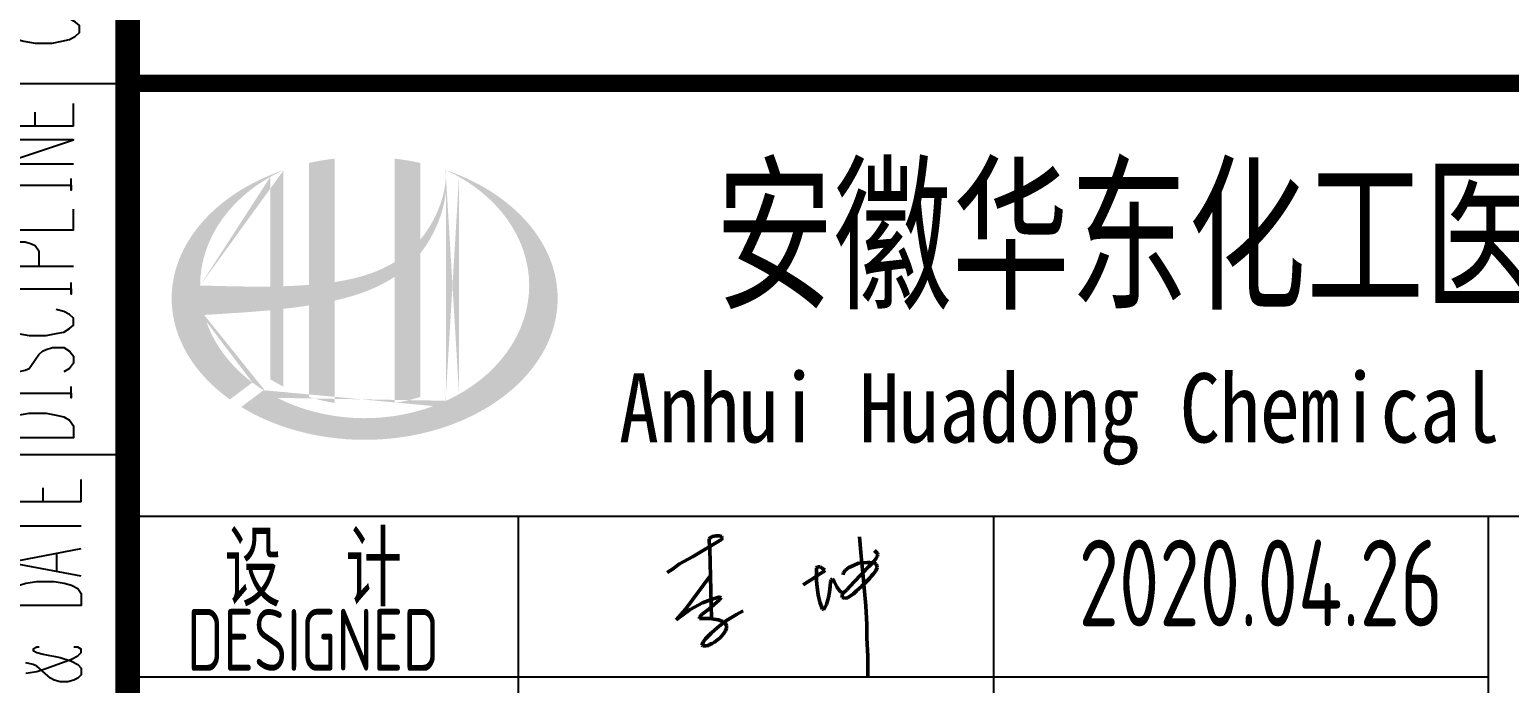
# Model space of a CAD drawing. Extents: x 6250600 to 6678662, y -692028 to -290561.
# Drawn here: x 6263050 to 6269031, y -320583 to -317939 of the extents above; entities that cross this region are included whole.
import ezdxf
from ezdxf.enums import TextEntityAlignment as Align

# ---------------------------------------------------------------- set-up
doc = ezdxf.new("R2010")
doc.units = 0
doc.header["$LTSCALE"] = 1000
doc.header["$MEASUREMENT"] = 0
doc.linetypes.add('2', pattern=[18.5, 12, -3, 0.5, -3])
doc.layers.get('0').update_dxf_attribs({"linetype": 'CONTINUOUS'})
doc.layers.add('图框', color=7, linetype='CONTINUOUS')
doc.styles.add('AHD', font='sceie.shx', dxfattribs={"width": 0.7, "bigfont": 'sceic.shx'})
doc.styles.add('sceie', font='sceie.shx', dxfattribs={"width": 0.7, "bigfont": 'sceic.shx'})
doc.styles.add('宋体', font='', dxfattribs={"width": 0.7})
doc.styles.get('宋体').set_extended_font_data('SimSun')

# ---------------------------------------------------------------- blocks, each defined once
blk = doc.blocks.new('A$C04D97144')
for p, q in [((0, 60), (25, 60)), ((0, 45), (25, 45))]:
    blk.add_line(p, q)
blk.add_lwpolyline([(0, 180), (0, 0), (25, 0), (25, 180)], close=True)
for points in [[(20.8, 62.684), (20.549, 62.621), (20.251, 62.479), (20.093, 62.338), (20.093, 62.055), (20.251, 61.914), (20.549, 61.773), (20.8, 61.71), (21.256, 61.631), (21.947, 61.631), (22.34, 61.71), (22.654, 61.773), (22.89, 61.914), (23.047, 62.055), (23.047, 62.338), (22.89, 62.479), (22.654, 62.621), (22.34, 62.684)], [(22.811, 58.269), (19.858, 58.269), (19.858, 59.181)], [(21.256, 58.269), (21.256, 58.835)], [(22.811, 58.269), (22.811, 59.181)], [(22.811, 56.73), (19.858, 56.73), (22.811, 57.72), (19.858, 57.72)], [(19.874, 55.677), (19.874, 56.149), (19.874, 55.882), (22.717, 55.882), (22.717, 55.677), (22.717, 56.149)], [(19.858, 54.075), (22.811, 54.075), (22.811, 54.908)], [(22.811, 52.598), (19.858, 52.598), (19.858, 53.227), (20.015, 53.447), (20.156, 53.509), (20.408, 53.588), (20.863, 53.588), (21.115, 53.509), (21.256, 53.447), (21.413, 53.227), (21.413, 52.598)], [(19.874, 51.483), (19.874, 51.954), (19.874, 51.687), (22.717, 51.687), (22.717, 51.483), (22.717, 51.954)], [(20.565, 50.854), (20.313, 50.776), (20.015, 50.65), (19.858, 50.509), (19.858, 50.226), (20.015, 50.085), (20.313, 49.943), (20.565, 49.88), (21.02, 49.802), (21.712, 49.802), (22.104, 49.88), (22.418, 49.943), (22.654, 50.085), (22.811, 50.226), (22.811, 50.509), (22.654, 50.65), (22.418, 50.776), (22.104, 50.854)], [(20.313, 49.315), (20.015, 49.174), (19.858, 48.969), (19.858, 48.687), (20.015, 48.467), (20.313, 48.341), (20.565, 48.341), (20.863, 48.404), (21.02, 48.467), (21.115, 48.608), (21.413, 49.032), (21.554, 49.174), (21.712, 49.236), (21.963, 49.315), (22.418, 49.315), (22.654, 49.174), (22.811, 48.969), (22.811, 48.687), (22.654, 48.467), (22.418, 48.341)], [(19.874, 47.288), (19.874, 47.744), (19.874, 47.477), (22.717, 47.477), (22.717, 47.288), (22.717, 47.744)], [(22.811, 45.67), (19.858, 45.67), (19.858, 46.157), (20.015, 46.377), (20.313, 46.519), (20.565, 46.581), (21.02, 46.66), (21.712, 46.66), (22.104, 46.581), (22.418, 46.519), (22.654, 46.377), (22.811, 46.157), (22.811, 45.67), (22.811, 45.67)], [(23.125, 43.078), (20.188, 43.078), (20.188, 43.989)], [(23.125, 43.078), (23.125, 43.989)], [(21.586, 43.078), (21.586, 43.644)], [(20.188, 42.104), (23.125, 42.104)], [(23.125, 40.078), (20.188, 40.628), (23.125, 41.193)], [(22.136, 40.282), (22.136, 40.973)], [(23.125, 38.884), (20.188, 38.884), (20.188, 39.371), (20.329, 39.575), (20.628, 39.716), (20.879, 39.795), (21.335, 39.858), (22.026, 39.858), (22.434, 39.795), (22.733, 39.716), (22.984, 39.575), (23.125, 39.371), (23.125, 38.884), (23.125, 38.884)], [(21.429, 37.203), (21.335, 37.203), (21.177, 37.124), (21.177, 37.062), (21.335, 36.983), (21.586, 36.92), (22.277, 36.779), (22.733, 36.637), (22.984, 36.496), (23.125, 36.355), (23.125, 36.088), (22.984, 35.946), (22.827, 35.868), (22.576, 35.805), (22.277, 35.805), (22.026, 35.868), (21.884, 35.946), (21.335, 36.433), (21.177, 36.496), (20.879, 36.575)], [(20.879, 36.15), (21.335, 36.213), (21.727, 36.355), (22.733, 36.716), (22.984, 36.857), (23.125, 36.983), (23.125, 37.124), (22.984, 37.203), (22.827, 37.203)]]:
    blk.add_lwpolyline(points)
blk = doc.blocks.new('A$C1BD43FEB')
blk.add_blockref('A$C04D97144', (0, 0))
blk = doc.blocks.new('GXED01100007000C')
blk.add_blockref('A$C1BD43FEB', (-25, 0))
blk = doc.blocks.new('qm')
at = {"lineweight": 50}
for p, q in [((-943465.8, -984521.4), (-943349.4, -984450.5)), ((-943396.1, -984445.4), (-943398.8, -984448.7)), ((-943398.8, -984448.7), (-943398.8, -984459)), ((-943398.8, -984459), (-943396.1, -984488.1)), ((-943386.4, -984438.4), (-943396.1, -984445.4)), ((-943396.1, -984488.1), (-943388.7, -984770.8)), ((-943370.6, -984436), (-943386.4, -984438.4)), ((-943358.3, -984436), (-943370.6, -984436)), ((-943347.6, -984439), (-943358.3, -984436)), ((-943349.4, -984450.5), (-943345.2, -984444.2)), ((-943345.2, -984444.2), (-943347.6, -984439)), ((-942790.9, -984440.7), (-942784.5, -984517.7)), ((-943547.1, -984570.6), (-943518.6, -984549.7)), ((-943518.6, -984549.7), (-943465.8, -984521.4)), ((-942815.2, -984555.8), (-942795.5, -984547)), ((-942795.5, -984547), (-942776.7, -984545.2)), ((-942784.5, -984517.7), (-942777.6, -984585.2)), ((-942776.7, -984545.2), (-942759.3, -984544.3)), ((-942759.3, -984544.3), (-942749.6, -984544.3)), ((-942752.8, -984559.9), (-942732.9, -984539.7)), ((-942749.6, -984544.3), (-942735.7, -984544.7)), ((-942735.7, -984544.7), (-942730, -984545.5)), ((-942732.9, -984539.7), (-942725.5, -984529.5)), ((-942718.3, -984507.7), (-942730.2, -984494.8)), ((-942730, -984545.5), (-942723.8, -984550.4)), ((-942725.5, -984529.5), (-942719.1, -984516.7)), ((-942723.8, -984550.4), (-942720.8, -984557)), ((-942719.1, -984516.7), (-942717.3, -984511)), ((-942717.3, -984511), (-942718.3, -984507.7)), ((-943568.4, -984584.4), (-943547.1, -984570.6)), ((-943393.3, -984596.7), (-943493.3, -984731.8)), ((-942999.9, -984622.2), (-942978.2, -984608)), ((-942978.2, -984608), (-942959.2, -984595.7)), ((-942960.5, -984562), (-942964.8, -984565.1)), ((-942964.8, -984565.1), (-942964.8, -984617.8)), ((-942950, -984562), (-942960.5, -984562)), ((-942959.2, -984595.7), (-942938.6, -984581.8)), ((-942941.4, -984566.4), (-942950, -984562)), ((-942930.9, -984574.6), (-942941.4, -984566.4)), ((-942938.6, -984581.8), (-942930.9, -984574.6)), ((-942904.7, -984613.7), (-942900.5, -984610.6)), ((-942900.5, -984610.6), (-942892.1, -984623.8)), ((-942857.2, -984594.1), (-942856.4, -984584.4)), ((-942856.4, -984584.4), (-942848.4, -984575.4)), ((-942848.4, -984575.4), (-942834.4, -984564.4)), ((-942834.4, -984564.4), (-942815.2, -984555.8)), ((-942814.3, -984623.8), (-942783, -984590.7)), ((-942783, -984590.7), (-942752.8, -984559.9)), ((-942777.6, -984585.2), (-942772.2, -984646.7)), ((-942749.8, -984607.7), (-942761.4, -984620.1)), ((-942742.2, -984598.4), (-942749.8, -984607.7)), ((-942736.3, -984591.1), (-942742.2, -984598.4)), ((-942730.4, -984584.2), (-942736.3, -984591.1)), ((-942725.6, -984577.1), (-942730.4, -984584.2)), ((-942722.2, -984570.7), (-942725.6, -984577.1)), ((-942719.7, -984563.8), (-942722.2, -984570.7)), ((-942720.8, -984557), (-942719.7, -984563.8)), ((-943018.8, -984634.4), (-942999.9, -984622.2)), ((-942964.8, -984617.8), (-942962.1, -984644.3)), ((-942962.1, -984644.3), (-942958.8, -984675)), ((-942916.9, -984685.4), (-942912.2, -984664.1)), ((-942912.2, -984664.1), (-942909.6, -984639.3)), ((-942909.6, -984639.3), (-942907.9, -984623.6)), ((-942907.9, -984623.6), (-942904.7, -984613.7)), ((-942892.1, -984623.8), (-942882.9, -984641.9)), ((-942882.9, -984641.9), (-942871.2, -984660.5)), ((-942871.2, -984660.5), (-942856.6, -984667.4)), ((-942860.9, -984673.9), (-942855.7, -984666.2)), ((-942855.7, -984666.2), (-942842.5, -984654.6)), ((-942842.5, -984654.6), (-942814.3, -984623.8)), ((-942815.9, -984670.1), (-942827.9, -984678.2)), ((-942802.7, -984658.6), (-942815.9, -984670.1)), ((-942792.4, -984649.6), (-942802.7, -984658.6)), ((-942781.5, -984639.7), (-942792.4, -984649.6)), ((-942772.3, -984630.7), (-942781.5, -984639.7)), ((-942761.4, -984620.1), (-942772.3, -984630.7)), ((-942772.2, -984646.7), (-942766.2, -984719.5)), ((-943493.3, -984731.8), (-943532.7, -984775.8)), ((-943476, -984734.3), (-943425.2, -984707.2)), ((-943400.6, -984732), (-943426.7, -984752.5)), ((-943425.2, -984707.2), (-943382.4, -984690.6)), ((-943357.6, -984694.6), (-943400.6, -984732)), ((-943382.4, -984690.6), (-943355, -984683.3)), ((-943350.7, -984686.1), (-943357.6, -984694.6)), ((-943355, -984683.3), (-943350.7, -984686.1)), ((-942958.8, -984675), (-942951.1, -984704.5)), ((-942951.1, -984704.5), (-942940.7, -984732.2)), ((-942940.7, -984732.2), (-942935, -984735.3)), ((-942935, -984735.3), (-942925, -984714.3)), ((-942925, -984714.3), (-942916.9, -984685.4)), ((-942860.9, -984684.9), (-942860.9, -984673.9)), ((-942850.6, -984688.5), (-942860.9, -984684.9)), ((-942840.3, -984686.5), (-942850.6, -984688.5)), ((-942827.9, -984678.2), (-942840.3, -984686.5)), ((-942766.2, -984719.5), (-942760.9, -984794)), ((-943532.7, -984775.8), (-943476, -984734.3)), ((-943426.7, -984752.5), (-943437.7, -984764.8)), ((-943437.7, -984764.8), (-943437.7, -984770)), ((-943437.7, -984770), (-943392.9, -984770)), ((-943392.9, -984770), (-943380.2, -984772.5)), ((-943380.2, -984772.5), (-943361.5, -984776)), ((-943365.3, -984806.5), (-943328.1, -984779)), ((-943361.5, -984776), (-943344.6, -984782.3)), ((-943344.6, -984782.3), (-943334.6, -984788.5)), ((-943334.6, -984788.5), (-943328.5, -984800.6)), ((-943328.1, -984779), (-943287.8, -984753.7)), ((-943287.8, -984753.7), (-943261.2, -984739.1)), ((-943413.6, -984852.5), (-943391, -984829.4)), ((-943391, -984829.4), (-943365.3, -984806.5)), ((-943354.6, -984848.2), (-943364.9, -984856.8)), ((-943347.5, -984841), (-943354.6, -984848.2)), ((-943340.3, -984832.4), (-943347.5, -984841)), ((-943333, -984820.9), (-943340.3, -984832.4)), ((-943328.5, -984809.7), (-943333, -984820.9)), ((-943328.5, -984800.6), (-943328.5, -984809.7)), ((-942760.9, -984794), (-942760.9, -984848.2)), ((-942760.9, -984848.2), (-942758, -984923.5)), ((-943427.9, -984878.6), (-943422.3, -984863.8)), ((-943424, -984881), (-943427.9, -984878.6)), ((-943412.8, -984881), (-943424, -984881)), ((-943422.3, -984863.8), (-943413.6, -984852.5)), ((-943401.6, -984879.3), (-943412.8, -984881)), ((-943397, -984875.8), (-943401.6, -984879.3)), ((-943387.2, -984871.2), (-943397, -984875.8)), ((-943377.6, -984865.5), (-943387.2, -984871.2)), ((-943364.9, -984856.8), (-943377.6, -984865.5)), ((-942758, -984923.5), (-942758, -985007.1))]:
    blk.add_line(p, q, dxfattribs=at)
at = {"style": 'sceie', "width": 0.8}
for p in [(-941169.6, -984626.3), (-941208.7, -985276.9), (-941182.6, -985940.5), (-941143.6, -986591.1), (-941130.5, -987189.7)]:
    blk.add_attdef('2020.04.26', text='', height=350, dxfattribs=at).set_placement(p, align=Align.MIDDLE)

msp = doc.modelspace()

# ---------------------------------------------------------------- hatches: boundary and pattern name
h = msp.add_hatch(color=256)
edge = h.paths.add_edge_path()
edge.add_spline(control_points=[(6264283.4, -319034.5), (6264289.5, -319033.1), (6264295.6, -319031.7), (6264344.7, -319019.8), (6264387.3, -319006.8), (6264462.2, -318975.7), (6264495.2, -318958.8), (6264526, -318938.2)], knot_values=[61.629012, 61.629012, 61.629012, 61.629012, 63.330431, 63.330431, 75.353634, 75.353634, 85.398649, 85.398649, 85.398649, 85.398649], degree=3, periodic=0)
edge.add_line((6264526, -318938.2), (6264526, -319448.4))
edge.add_spline(control_points=[(6264526, -319448.4), (6264543.2, -319445.6), (6264560.2, -319442.3), (6264595, -319434.2), (6264612.7, -319429.4), (6264630, -319424)], knot_values=[4.908456, 4.908456, 4.908456, 4.908456, 4.992821, 4.992821, 5.083034, 5.083034, 5.083034, 5.083034], degree=3, periodic=0)
edge.add_line((6264630, -319424), (6264630, -318842.5))
edge.add_spline(control_points=[(6264630, -318842.5), (6264638.7, -318831.6), (6264646.9, -318820.2), (6264673, -318780.6), (6264688.6, -318750.6), (6264717.9, -318677.8), (6264729.1, -318634.1), (6264733.8, -318588.7), (6264733.9, -318587.5), (6264734, -318586.2)], knot_values=[97.991744, 97.991744, 97.991744, 97.991744, 101.64219, 101.64219, 110.337975, 110.337975, 121.934322, 121.934322, 122.270691, 122.270691, 122.270691, 122.270691], degree=3, periodic=0)
edge.add_line((6264734, -318586.2), (6264734, -318515.8))
edge.add_spline(control_points=[(6264734, -318515.8), (6264734, -318523.4), (6264733.6, -318531.1), (6264733, -318538.8)], knot_values=[126.194075, 126.194075, 126.194075, 126.194075, 128.396762, 128.396762, 128.396762, 128.396762], degree=3, periodic=0)
edge.add_spline(control_points=[(6264733, -318538.8), (6264732.6, -318545), (6264731.9, -318551.2), (6264731.2, -318557.4)], knot_values=[124.417049, 124.417049, 124.417049, 124.417049, 126.194075, 126.194075, 126.194075, 126.194075], degree=3, periodic=0)
edge.add_spline(control_points=[(6264731.2, -318557.4), (6264730, -318566.5), (6264728.6, -318575.7), (6264726.8, -318584.8)], knot_values=[121.80529, 121.80529, 121.80529, 121.80529, 124.417049, 124.417049, 124.417049, 124.417049], degree=3, periodic=0)
edge.add_spline(control_points=[(6264726.8, -318584.8), (6264724.4, -318596.9), (6264721.4, -318609), (6264718, -318621)], knot_values=[118.31574, 118.31574, 118.31574, 118.31574, 121.80529, 121.80529, 121.80529, 121.80529], degree=3, periodic=0)
edge.add_spline(control_points=[(6264718, -318621), (6264714.5, -318633.2), (6264710.4, -318645.2), (6264705.9, -318657)], knot_values=[114.795988, 114.795988, 114.795988, 114.795988, 118.31574, 118.31574, 118.31574, 118.31574], degree=3, periodic=0)
edge.add_spline(control_points=[(6264705.9, -318657), (6264701.4, -318668.7), (6264696.4, -318680.3), (6264691, -318691.6)], knot_values=[111.329641, 111.329641, 111.329641, 111.329641, 114.795988, 114.795988, 114.795988, 114.795988], degree=3, periodic=0)
edge.add_spline(control_points=[(6264691, -318691.6), (6264685.4, -318703.2), (6264679.4, -318714.5), (6264673, -318725.6)], knot_values=[107.79529, 107.79529, 107.79529, 107.79529, 111.329641, 111.329641, 111.329641, 111.329641], degree=3, periodic=0)
edge.add_spline(control_points=[(6264673, -318725.6), (6264666.7, -318736.4), (6264659.9, -318747), (6264652.8, -318757.2)], knot_values=[104.343579, 104.343579, 104.343579, 104.343579, 107.79529, 107.79529, 107.79529, 107.79529], degree=3, periodic=0)
edge.add_spline(control_points=[(6264652.8, -318757.2), (6264645.6, -318767.6), (6264638, -318777.7), (6264630, -318787.4)], knot_values=[100.8507, 100.8507, 100.8507, 100.8507, 104.343579, 104.343579, 104.343579, 104.343579], degree=3, periodic=0)
edge.add_line((6264630, -318787.4), (6264630, -318478.1))
edge.add_spline(control_points=[(6264630, -318478.1), (6264596, -318470.5), (6264561.2, -318464.6), (6264526, -318460.6)], knot_values=[4.423999, 4.423999, 4.423999, 4.423999, 4.558741, 4.558741, 4.558741, 4.558741], degree=3, periodic=0)
edge.add_line((6264526, -318460.6), (6264526, -318878.7))
edge.add_spline(control_points=[(6264526, -318878.7), (6264454.1, -318923.2), (6264369.9, -318946.5), (6264283.4, -318959.5)], knot_values=[63.246215, 63.246215, 63.246215, 63.246215, 87.689124, 87.689124, 87.689124, 87.689124], degree=3, periodic=0)
edge.add_line((6264283.4, -318959.5), (6264283.4, -318460.6))
edge.add_spline(control_points=[(6264283.4, -318460.6), (6264248.2, -318464.6), (6264213.4, -318470.5), (6264179.4, -318478.1)], knot_values=[4.866038, 4.866038, 4.866038, 4.866038, 5.000777, 5.000777, 5.000777, 5.000777], degree=3, periodic=0)
edge.add_line((6264179.4, -318478.1), (6264179.4, -318970.9))
edge.add_spline(control_points=[(6264179.4, -318970.9), (6264177.7, -318971), (6264142.8, -318973.7), (6264108.1, -318975.4), (6264075.4, -318976.5)], knot_values=[43.657356, 43.657356, 43.657356, 43.657356, 44.134253, 53.497092, 53.497092, 53.497092, 53.497092], degree=3, periodic=0)
edge.add_line((6264075.4, -318976.5), (6264075.4, -318507.3))
edge.add_spline(control_points=[(6264075.4, -318507.3), (6264058.3, -318513.2), (6264041.6, -318519.5), (6264025.2, -318526.2)], knot_values=[5.14157, 5.14157, 5.14157, 5.14157, 5.212921, 5.212921, 5.212921, 5.212921], degree=3, periodic=0)
edge.add_spline(control_points=[(6264025.2, -318526.2), (6264018.3, -318529), (6264011.4, -318532), (6263979.2, -318546.1), (6263954.7, -318558.4), (6263931.2, -318571.6)], knot_values=[5.212921, 5.212921, 5.212921, 5.212921, 5.24296, 5.24296, 5.355623, 5.355623, 5.355623, 5.355623], degree=3, periodic=0)
edge.add_spline(control_points=[(6263931.2, -318571.6), (6263916.3, -318579.9), (6263901.8, -318588.7), (6263887.9, -318597.8)], knot_values=[5.355623, 5.355623, 5.355623, 5.355623, 5.426974, 5.426974, 5.426974, 5.426974], degree=3, periodic=0)
edge.add_spline(control_points=[(6263887.9, -318597.8), (6263880.4, -318602.6), (6263873.2, -318607.5), (6263859.7, -318617), (6263853.4, -318621.5), (6263847.3, -318626.1)], knot_values=[5.426974, 5.426974, 5.426974, 5.426974, 5.464765, 5.464765, 5.498325, 5.498325, 5.498325, 5.498325], degree=3, periodic=0)
edge.add_spline(control_points=[(6263847.3, -318626.1), (6263821.2, -318645.7), (6263797.2, -318666.6), (6263775.3, -318688.5)], knot_values=[5.498325, 5.498325, 5.498325, 5.498325, 5.641027, 5.641027, 5.641027, 5.641027], degree=3, periodic=0)
edge.add_spline(control_points=[(6263775.3, -318688.5), (6263768.3, -318695.5), (6263761.5, -318702.7), (6263741.1, -318725.2), (6263728.2, -318741.1), (6263716.4, -318757.3)], knot_values=[5.641027, 5.641027, 5.641027, 5.641027, 5.686569, 5.686569, 5.783729, 5.783729, 5.783729, 5.783729], degree=3, periodic=0)
edge.add_spline(control_points=[(6263716.4, -318757.3), (6263701.3, -318778.1), (6263688, -318799.4), (6263674.9, -318824.4), (6263673.2, -318827.6), (6263671.7, -318830.8)], knot_values=[5.783729, 5.783729, 5.783729, 5.783729, 5.908374, 5.908374, 5.92643, 5.92643, 5.92643, 5.92643], degree=3, periodic=0)
edge.add_spline(control_points=[(6263671.7, -318830.8), (6263659.2, -318855.9), (6263649.2, -318881.5), (6263641.6, -318907.5)], knot_values=[5.92643, 5.92643, 5.92643, 5.92643, 6.069132, 6.069132, 6.069132, 6.069132], degree=3, periodic=0)
edge.add_spline(control_points=[(6263641.6, -318907.5), (6263638.4, -318918.6), (6263635.7, -318929.7), (6263630.3, -318955.9), (6263628, -318970.9), (6263626.6, -318986)], knot_values=[6.069132, 6.069132, 6.069132, 6.069132, 6.130179, 6.130179, 6.211834, 6.211834, 6.211834, 6.211834], degree=3, periodic=0)
edge.add_spline(control_points=[(6263626.6, -318986), (6263625.3, -318999.2), (6263624.7, -319012.4), (6263624.7, -319025.6)], knot_values=[6.211834, 6.211834, 6.211834, 6.211834, 6.283185, 6.283185, 6.283185, 6.283185], degree=3, periodic=0)
edge.add_spline(control_points=[(6263624.7, -319025.6), (6263624.7, -319034.9), (6263625, -319044.2), (6263625.7, -319053.5)], knot_values=[6.283185, 6.283185, 6.283185, 6.283185, 6.333655, 6.333655, 6.333655, 6.333655], degree=3, periodic=0)
edge.add_spline(control_points=[(6263625.7, -319053.5), (6263626.9, -319072.2), (6263629.4, -319090.8), (6263633.2, -319109.3)], knot_values=[6.333655, 6.333655, 6.333655, 6.333655, 6.434594, 6.434594, 6.434594, 6.434594], degree=3, periodic=0)
edge.add_spline(control_points=[(6263633.2, -319109.3), (6263633.4, -319110.5), (6263633.7, -319111.8), (6263637.6, -319130.3), (6263642.4, -319147.4), (6263648.2, -319164.4)], knot_values=[6.434594, 6.434594, 6.434594, 6.434594, 6.441278, 6.441278, 6.535532, 6.535532, 6.535532, 6.535532], degree=3, periodic=0)
edge.add_spline(control_points=[(6263648.2, -319164.4), (6263654.5, -319182.7), (6263662, -319200.7), (6263670.8, -319218.5)], knot_values=[6.535532, 6.535532, 6.535532, 6.535532, 6.636471, 6.636471, 6.636471, 6.636471], degree=3, periodic=0)
edge.add_spline(control_points=[(6263670.8, -319218.5), (6263673, -319223), (6263675.2, -319227.4), (6263684.6, -319245.1), (6263692.3, -319258.1), (6263700.7, -319271)], knot_values=[6.636471, 6.636471, 6.636471, 6.636471, 6.661894, 6.661894, 6.73741, 6.73741, 6.73741, 6.73741], degree=3, periodic=0)
edge.add_spline(control_points=[(6263700.7, -319271), (6263711.8, -319288.1), (6263724.2, -319305), (6263737.7, -319321.3)], knot_values=[6.73741, 6.73741, 6.73741, 6.73741, 6.838349, 6.838349, 6.838349, 6.838349], degree=3, periodic=0)
edge.add_spline(control_points=[(6263737.7, -319321.3), (6263743.7, -319328.5), (6263749.8, -319335.5), (6263764.3, -319351.5), (6263772.9, -319360.3), (6263781.7, -319369)], knot_values=[6.838349, 6.838349, 6.838349, 6.838349, 6.88251, 6.88251, 6.939288, 6.939288, 6.939288, 6.939288], degree=3, periodic=0)
edge.add_spline(control_points=[(6263781.7, -319369), (6263797.5, -319384.3), (6263814.4, -319399.2), (6263832.3, -319413.4)], knot_values=[6.939288, 6.939288, 6.939288, 6.939288, 7.040227, 7.040227, 7.040227, 7.040227], degree=3, periodic=0)
edge.add_spline(control_points=[(6263832.3, -319413.4), (6263841.2, -319420.5), (6263850.4, -319427.4), (6263859.9, -319434.2)], knot_values=[7.040227, 7.040227, 7.040227, 7.040227, 7.090696, 7.090696, 7.090696, 7.090696], degree=3, periodic=0)
edge.add_line((6263859.9, -319434.2), (6263951, -319365.8))
edge.add_ellipse((6264404.7, -318973.6), major_axis=(665, 0), ratio=0.806676, start_angle=192.81901, end_angle=226.98533, ccw=False)
edge.add_spline(control_points=[(6263756.2, -319092.6), (6263780.3, -319091.1), (6263804.4, -319089.6), (6263893, -319084.1), (6263957.9, -319079.8), (6264023.4, -319073.5)], knot_values=[11.398263, 11.398263, 11.398263, 11.398263, 18.40729, 18.40729, 37.18094, 37.18094, 37.18094, 37.18094], degree=3, periodic=0)
edge.add_line((6264023.4, -319073.5), (6264023.4, -319352.5))
edge.add_spline(control_points=[(6264023.4, -319352.5), (6264026.9, -319354.8), (6264030.5, -319357), (6264047.5, -319367.2), (6264061.2, -319374.8), (6264075.4, -319381.9)], knot_values=[4.049945, 4.049945, 4.049945, 4.049945, 4.072021, 4.072021, 4.153257, 4.153257, 4.153257, 4.153257], degree=3, periodic=0)
edge.add_line((6264075.4, -319381.9), (6264075.4, -319068))
edge.add_spline(control_points=[(6264075.4, -319068), (6264107.6, -319064.4), (6264139.9, -319060.1), (6264174.8, -319054.7), (6264177.1, -319054.4), (6264179.4, -319054)], knot_values=[42.135009, 42.135009, 42.135009, 42.135009, 51.307228, 51.307228, 51.948574, 51.948574, 51.948574, 51.948574], degree=3, periodic=0)
edge.add_line((6264179.4, -319054), (6264179.4, -319424))
edge.add_spline(control_points=[(6264179.4, -319424), (6264213, -319434.5), (6264247.9, -319442.7), (6264283.4, -319448.4)], knot_values=[4.34174, 4.34174, 4.34174, 4.34174, 4.516316, 4.516316, 4.516316, 4.516316], degree=3, periodic=0)
edge.add_line((6264283.4, -319448.4), (6264283.4, -319034.5))
edge = h.paths.add_edge_path(flags=16)
edge.add_ellipse((6264404.7, -318973.6), major_axis=(665, 0), ratio=0.806676, start_angle=124.98746, end_angle=179.99898, ccw=False)
edge.add_line((6264023.4, -318534), (6264023.4, -318977.6))
edge.add_spline(control_points=[(6264023.4, -318977.6), (6263928, -318979), (6263834.1, -318975.9), (6263739.7, -318973.5)], knot_values=[11.27373, 11.27373, 11.27373, 11.27373, 38.687513, 38.687513, 38.687513, 38.687513], degree=3, periodic=0)
edge = h.paths.add_edge_path()
edge.add_spline(control_points=[(6263905.9, -319464.7), (6263936.9, -319483.7), (6263970.1, -319501), (6264054.7, -319538.2), (6264108, -319556), (6264218.7, -319582.6), (6264276.2, -319591.3), (6264392.3, -319599.1), (6264451, -319598.1), (6264566.5, -319586.7), (6264623.4, -319576.1), (6264732.4, -319546.1), (6264784.6, -319526.6), (6264881.5, -319479.7), (6264926.2, -319452.3), (6265006.2, -319391.4), (6265041.4, -319357.8), (6265100.7, -319286.3), (6265124.8, -319248.5), (6265161.2, -319170.3), (6265173.5, -319130.1), (6265186.1, -319048.9), (6265186.3, -319008), (6265174.9, -318926.5), (6265163.1, -318886), (6265127.5, -318807.2), (6265103.7, -318769), (6265044.8, -318696.8), (6265009.8, -318662.9), (6264930, -318601.2), (6264885.2, -318573.5), (6264804.1, -318533.8), (6264769.7, -318519.6), (6264734, -318507.3)], knot_values=[0.886421, 0.886421, 0.886421, 0.886421, 1.040557, 1.040557, 1.261172, 1.261172, 1.481788, 1.481788, 1.702404, 1.702404, 1.92302, 1.92302, 2.143636, 2.143636, 2.364252, 2.364252, 2.584868, 2.584868, 2.805484, 2.805484, 3.026099, 3.026099, 3.246715, 3.246715, 3.46852, 3.46852, 3.690325, 3.690325, 3.91213, 3.91213, 4.133935, 4.133935, 4.283209, 4.283209, 4.283209, 4.283209], degree=3, periodic=0)
edge.add_line((6264734, -318507.3), (6264734, -318507.4))
edge.add_spline(control_points=[(6264734, -318507.5), (6264734.1, -318510.2), (6264734.1, -318513), (6264734, -318515.8)], knot_values=[128.396762, 128.396762, 128.396762, 128.396762, 129.192193, 129.192193, 129.192193, 129.192193], degree=3, periodic=0)
edge.add_line((6264734, -318515.8), (6264734, -319439.6))
edge.add_ellipse((6264404.7, -318973.6), major_axis=(665, 0), ratio=0.806676, start_angle=232.10542, end_angle=299.68334, ccw=False)
edge.add_line((6263996.2, -319396.9), (6263905.9, -319464.7))
edge = h.paths.add_edge_path(flags=16)
edge.add_ellipse((6264404.7, -318973.6), major_axis=(665, 0), ratio=0.806676, start_angle=304.98746, end_angle=415.01211, ccw=False)
edge.add_line((6264786, -319413.1), (6264786, -318534))

# ---------------------------------------------------------------- linework, layer by layer
for p, q in [((6263446.9, -319906.2), (6274446.9, -319906.2)), ((6265026.9, -323156.2), (6265026.9, -319906.2)), ((6265026.9, -323156.2), (6265026.9, -319906.2)), ((6265026.9, -323156.2), (6265026.9, -319906.2)), ((6266946.9, -323156.2), (6266946.9, -319906.2)), ((6266946.9, -323156.2), (6266946.9, -319906.2)), ((6268946.9, -323156.2), (6268946.9, -319906.2)), ((6268946.9, -323156.2), (6268946.9, -319906.2)), ((6263446.9, -320556.2), (6268946.9, -320556.2))]:
    msp.add_line(p, q)
at = {"const_width": 70}
for points in [[(6281446.9, -318156.2), (6263446.9, -318156.2)], [(6263446.9, -318156.2), (6263446.9, -324156.2)]]:
    msp.add_lwpolyline(points, dxfattribs=at)
at = {"layer": '图框', "color": 4, "const_width": 100}
msp.add_lwpolyline([(6263446.9, -324156.2), (6281446.9, -324156.2), (6281446.9, -295456.2), (6263446.9, -295456.2)], close=True, dxfattribs=at)

# ---------------------------------------------------------------- block references
at = {"color": 0, "xscale": 100, "yscale": 100, "zscale": 100}
msp.add_blockref('GXED01100007000C', (6263446.9, -324156.2), dxfattribs=at)
at = {"color": 4, "linetype": '2'}
ref = msp.add_blockref('qm', (7209195.8, 664450.4), dxfattribs=at)
ref.add_attrib('2020.04.26', '2020.04.26', dxfattribs={"height": 350, "style": 'sceie', "width": 0.8}).set_placement((6268026.2, -320175.9), align=Align.MIDDLE)

# ---------------------------------------------------------------- texts
for s, height, style, width, p in [('安徽华东化工医药工程有限责任公司', 500, '宋体', 0.7, (6269641.8, -318756.2)), ('Anhui Huadong Chemical & Medical Engineering Co.,Ltd', 280, '宋体', 0.85, (6269641.8, -319506.2)), ('设  计', 300, 'AHD', 0.8, (6264196.9, -320106.2)), ('设  计', 300, 'AHD', 0.8, (6264196.9, -320106.2)), ('DESIGNED', 250, 'AHD', 0.8, (6264196.9, -320406.2)), ('DESIGNED', 250, 'AHD', 0.8, (6264196.9, -320406.2))]:
    msp.add_text(s, height=height, dxfattribs=dict(style=style, width=width)).set_placement(p, align=Align.MIDDLE)

doc.saveas('drawing.dxf')
